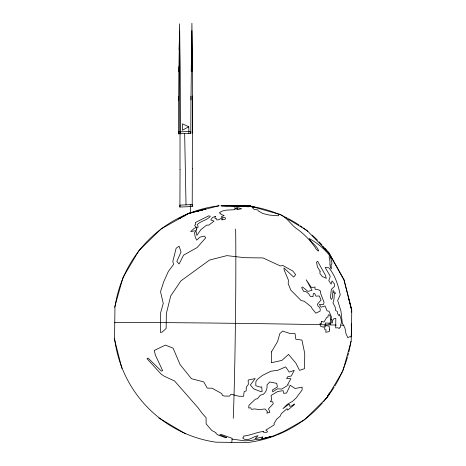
<?xml version="1.0" encoding="UTF-8"?>
<svg xmlns="http://www.w3.org/2000/svg" width="466" height="466" viewBox="0 0 466 466"><rect width="100%" height="100%" fill="white"/><g stroke="black" fill="none" stroke-linecap="round" stroke-linejoin="round"><path stroke-width="0.7" d="M180.074 133.567L179.585 31.228L179.125 49.815M192.382 133.055L192.394 65.863L191.916 23.3L190.984 99.951M192.446 96.013L192.307 168.832M179.998 169.344L180.092 66.382L179.608 23.818L178.892 71.816M192.347 168.82L192.208 206.525L179.905 207.044L180.039 169.339M190.961 96.252L190.81 133.305L178.501 133.824L178.653 96.765M178.682 100.47L178.88 66.58M191.2 71.298L191.893 30.715L192.353 71.112M242.116 205.955L249.491 205.943L248.157 206.939C244.248 205.564 239.903 205.471 235.848 206.17L237.025 207.562L241.627 208.756L236.973 209.683L236.716 209.013L237.806 208.838L237.462 208.436L235.33 208.407L234.753 209.665C229.721 210.294 223.296 209.193 219.3 212.91L220.762 213.416L220.907 214.377L224.163 215.537L221.286 216.777L221.367 217.302L225.072 217.599L225.561 219.032L221.781 219.917L221.705 219.445L222.841 218.909L221.513 218.222L218.77 219.748L216.725 219.923L216.696 218.711L215.21 218.717L214.861 217.302L215.636 216.451L212.583 217.354L210.789 219.935L214.063 221.1L208.914 225.078L206.665 225.13L200.887 229.656L196.897 235.359L196.011 231.165L194.532 232.697L195.207 237.107L196.728 240.153L199.949 237.153L204.353 236.087L205.78 237.747L197.135 247.557L183.534 255.182L179.142 263.983L176.818 261.467L181.053 252.001L179.09 246.147L176.131 248.279L172.845 261.286L173.55 264.467L168.389 271.363L163.729 281.726L160.52 291.699L163.257 303.407L160.619 312.785L160.374 332.375L162.151 332.153L166.146 328.443L166.339 313.571L170.725 295.927L180.89 280.887L209.624 260.022L226.913 255.624L244.504 257.681L263.069 257.943L280.252 265.94L282.897 265.521L292.91 271.113L295.671 274.672L293.632 277.072L283.963 267.933L284.149 269.936L288.39 280.054L288.209 283.712L290.784 290.126L301.222 300.617L304.205 301.205L311.16 306.756L312.103 308.608L315.808 313.146L320.026 311.206L320.282 309.494L319.664 307.455L317.934 305.958L317.439 304.164L321.039 300.087L319.28 295.968L315.936 296.16L314.713 293.557L313.397 293.493L312.971 296.691L310.315 296.353L308.842 293.976L306.279 291.798L303.634 291.378L301.624 287.621L302.51 286.945L307.886 291.39L312.051 290.306L306.22 279.827L311.405 287.539L315.004 287.062L315.051 289.217L318.925 289.934L320.614 291.122L320.509 293.155L324.039 302.283L323.468 304.601L319.356 304.502L321.208 307.181L325.082 305.976L327.08 310.857L328.979 311.218L331.361 316.664L331.105 319.827L331.839 319.315L331.646 323.02L332.415 322.915L332.718 320.323L333.644 318.861L335.817 318.33L335.695 327.924L337.827 327.755L339.312 328.553L339.504 327.557L340.401 327.377L340.687 324.499L341.485 322.746L341.007 318.884L339.498 314.381L338.974 315.569L337.786 314.014L337.337 311.527L335.578 310.379L335.141 307.024L332.969 302.906L333.988 299.323L334.32 293.498L335.613 293.399L334.419 291.897L333.551 292.561L333.126 289.969L332.241 298.246L331.314 299.469L330.47 297.628L331.32 289.328L334.442 286.508L334.308 283.759L332.066 280.986L331.157 284.109L328.804 280.619L330.248 276.239L325.181 267.478L328.845 267.787C335.13 275.359 338.234 285.256 340.256 294.786L337.658 300.483L340.955 311.131L342.347 323.235L344.904 327.913L346.022 333.86L347.869 337.681L349.838 336.65L350.91 336.959L351.446 334.926L351.76 310.018L344.077 279.821L328.839 252.636L323.276 247.545L322.769 246.415L328.612 252.718L331.326 257.838M351.603 312.214L351.644 310.059M262.02 438.89L262.073 437.586L262.841 436.951L255.112 438.652L258.071 435.722C252.875 436.211 247.685 442.601 242.629 438.034L243.823 436.805L243.625 436.1C250.481 435.372 256.801 432.145 263.581 431.429L263.173 432.093L265.736 432.46L267.286 432.075L267.35 431.201L265.789 430.147L274.299 424.782L273.95 423.815L276.693 419.12L280.188 416.161L281.318 413.616L287.097 408.665L287.592 410.197L294.588 404.465L294.215 403.929L292.083 405.735L289.736 406.369L289.654 404.639L288.85 404.232L282.996 408.606L287.283 404.313L292.467 401.401L296.16 397.947L302.114 389.966L302.131 387.141L295.112 388.498L290.236 385.277L286.549 393.077L283.625 393.321L283.13 390.659L277.701 391.498L271.072 395.465L271.684 399.706L270.379 401.75L272.75 401.762L273.21 403.824L268.544 408.798L269.884 412.381L266.785 413.167L267.525 411.839L265.084 408.985L259.073 409.562L254.669 408.921L251.529 409.358L250.527 407.721L248.698 408.012L248.926 405.298L255.403 399.181L257.482 398.721L260.348 395.156L263.173 394.44C266.115 392.145 267.496 388.481 267.012 384.829L269.75 381.98L276.746 383.367L277.398 386.99L272.587 389.844L272.697 391.824L277.416 388.825L281.831 389.052L286.969 385.848L290.895 378.66L286.613 378.567L287.877 376.592L291.25 376.068L294.285 370.342L289.205 372.072L285.664 366.864L278.045 370.202L270.81 371.268L262.434 375.421L257.395 379.336L255.857 381.753L255.799 385.726L260.401 387.159L261.741 386.862L262.102 391.58L261.24 391.801L253.725 388.865L250.335 384.98L255.193 378.567L248.157 380.04L248.349 384.351L246.293 387.211L246.188 390.945L244.167 391.621L243.567 396.298L238.773 396.234L231.002 394.195L229.499 396.117L224.437 396.053L222.416 395.483L221.711 393.531L212.001 388.207L207.242 388.102L203.729 381.881L191.468 378.724L180.057 364.54L173.113 348.207L165.442 345.085L154.223 350.461L155.44 355.249L162.651 370.651L161.387 371.134L148.171 358.144L146.971 358.622L161.213 374.198L164.242 376.219L174.564 380.972L198.318 408.059L201.749 412.841L206.077 417.711L206.129 423.868L211.774 430.479L215.974 432.693L215.939 433.38L217.779 434.883L225.777 437.772L226.738 437.533L219.719 434.726L221.263 434.458L232.115 438.302L231.905 439.077L244.563 440.824L250.871 440.492L256.218 439.455L258.729 439.729L270.268 436.805L261.974 438.908M330.534 255.659L330.411 257.028L331.652 261.082L331.92 263.966L331.023 264.566L331.419 268.929L330.435 267.601L329.911 264.507L329.98 261.379L329.124 256.778L329.794 255.782C324.464 248.757 316.81 242.629 309.075 238.481C311.579 243.205 316.734 245.477 318.598 250.673L318.295 251.092L316.391 249.421C311.655 241.784 305.172 235.01 297.925 229.563C290.737 225.253 287.004 216.492 278.773 213.97L278.487 215.799L269.499 215.094L262.882 213.55L258.187 210.848L257.978 209.974L253.871 209.269L251.704 206.822C251.419 205.232 248.232 206.362 247.108 205.995M114.63 307.251L123.065 277.299L138.955 250.545L161.236 228.823L188.375 213.609L219.183 205.71M288.722 385.19L288.838 384.846M329.672 392.774L326.55 398.115L304.554 419.761L283.52 431.586L273.029 436.089L266.983 437.632M326.887 397.865L342.784 371.111L351.218 341.159L351.411 325.6L351.084 325.711M327.388 396.514L328.052 395.407M328.384 394.853L329.351 393.292M325.041 399.467L326.392 398.174M269.732 436.986L270.664 436.269M184.408 215.682L183.703 216.09L188.549 213.381L205.25 209.129L196.751 211.29M180.587 217.808L178.676 218.886L188.398 213.44L192.266 212.455M188.759 126.764L182.398 130.224L182.427 123.834L188.759 126.764L188.887 133.387M195.359 211.663L205.902 208.989M234.083 206.135L234.742 205.908A119.214 2.499 -89.3 0 1 235.045 209.205M114.438 322.81L115.09 322.583A119.214 0.903 0.7 0 1 219.853 323.142L250.97 323.538A119.214 0.903 0.7 0 1 336.295 325.058M231.107 442.502L231.765 442.275A119.214 2.499 -89.3 0 0 232.12 439.123M266.296 437.83L264.973 438.174L266.115 437.859M240.153 206.007L221.449 205.791M228.206 205.856L221.338 205.786M220.977 205.85L248.553 206.199M250.294 206.106L280.247 214.541L306.995 230.443L328.716 252.729L343.931 279.88L351.428 309.337M158.854 417.961L185.602 433.863M350.199 304.7L351.475 309.401M348.853 299.498L349.162 300.587M114.24 338.368L121.911 368.53M349.331 301.269L350.024 304.013M190.81 133.305L190.769 131.395L178.466 131.913L178.501 133.824M192.208 206.525L192.173 204.615L179.864 205.133L179.905 207.044M190.25 204.696L190.413 213.148M184.653 133.567L186.021 204.871M351.446 334.926L351.411 323.258M218.857 205.821A119.214 119.185 70.9 0 0 114.956 307.141L114.566 338.258A119.214 119.185 70.9 0 0 215.88 442.187L246.992 442.589A119.214 119.185 70.9 0 0 276.478 435.18M250.679 206.321A119.214 119.185 70.9 0 1 277.928 213.824M285.163 217.063A119.214 119.185 70.9 0 1 287.114 218.036M288.407 218.705A119.214 119.185 70.9 0 1 299.055 225.037M300.261 225.853A119.214 119.185 70.9 0 1 302.05 227.099M303.22 227.944A119.214 119.185 70.9 0 1 307.793 231.456M312.203 235.196A119.214 119.185 70.9 0 1 317.492 240.211M319.018 241.778A119.214 119.185 70.9 0 1 321.989 244.994M324.825 248.302A119.214 119.185 70.9 0 1 326.188 249.992M328.39 252.846A119.214 119.185 70.9 0 1 329.666 254.582M350.886 341.269A119.214 119.185 70.9 0 1 348.848 351.935M348.498 353.35A119.214 119.185 70.9 0 1 347.945 355.471M347.554 356.874A119.214 119.185 70.9 0 1 344.857 365.187M344.351 366.544A119.214 119.185 70.9 0 1 342.737 370.563M342.172 371.885A119.214 119.185 70.9 0 1 334.821 386.064M334.058 387.304A119.214 119.185 70.9 0 1 327.004 397.411M326.561 397.976A119.214 119.185 70.9 0 1 323.357 401.873M322.408 402.968A119.214 119.185 70.9 0 1 277.148 434.918M341.095 325.186A119.214 0.903 0.7 0 1 343.99 325.274M235.645 229.103A119.214 2.499 -89.3 0 1 235.61 307.781L235.214 338.898A119.214 2.499 -89.3 0 1 233.262 418.247M271.433 351.912L271.329 362.74L281.959 360.393L288.536 354.393L295.893 363.142L299.522 370.365L304.525 368.653L304.747 353.537L301.939 340.093L295.823 339.231L295.065 333.621L290.236 333.563L282.635 331.087L279.816 333.621L277.579 341.572L271.433 351.912M321.592 321.336L321.569 323.468L320.107 323.148L320.317 326.066L323.34 327.243L325.28 325.186L325.303 323.055L328.437 323.06L329.136 324.301L329.765 322.594L330.697 324.767L330.202 316.076L329.252 314.736L328.303 314.894L327.901 317.224L326.986 317.072L323.934 322.082L321.592 321.336M329.491 329.223L329.468 331.087L329.043 331.693L325.728 332.235L326.095 329.899L324.819 329.619L324.639 327.505L325.903 325.553L329.113 326.2L329.491 329.223M320.095 271.212L319.857 273.396L322.216 276.449L326.34 278.371L325.315 275.051L317.666 261.344L316.56 262.189L317.428 266.931L320.095 271.212M196.71 229.767L195.976 230.612L190.658 231.596L193.914 228.596L195.737 227.577L196.745 227.53L195.213 226.4L194.695 225.229L195.819 224.437L195.382 222.492L208.657 215.88L210.143 216.113L210.154 216.632C206.63 220.389 201.166 220.75 197.444 224.367L198.19 227.053L196.221 228.672L196.71 229.767M224.857 205.663L222.381 205.692L236.478 205.873L224.857 205.663M250.021 206.054L238.528 205.943L250.108 206.024L255.945 207.626L250.021 206.054"/></g></svg>
